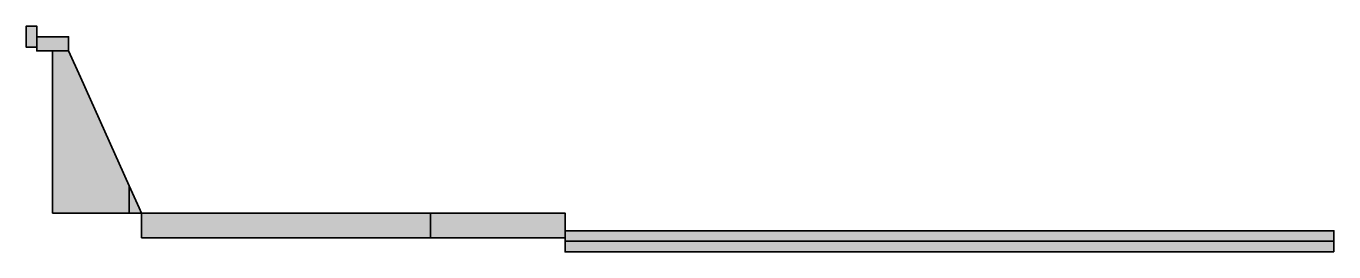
# Model space of a CAD drawing. Header units: millimetres. Extents: x 0 to 135734, y 0 to 59400.
# Drawn here: x 98634 to 135734, y 19400 to 25800 of the extents above; entities that cross this region are included whole.
import ezdxf

# ---------------------------------------------------------------- set-up
doc = ezdxf.new("R2010")
doc.units = ezdxf.units.MM
doc.layers.add('01_切断（構造・壁）', color=7, linetype='Continuous', lineweight=35)

msp = doc.modelspace()

# ---------------------------------------------------------------- hatches: boundary and pattern name
at = {"layer": '01_切断（構造・壁）'}
for points in [[(98934, 25200), (98817, 25200), (98634, 25200), (98634, 25569), (98634, 25800), (98817, 25800), (98934, 25800), (98934, 25434)], [(99835, 25100), (99476, 25100), (98934, 25100), (98934, 25344), (98934, 25500), (99476, 25500), (99835, 25500), (99835, 25262)], [(101559, 20500), (99880, 20500), (99384, 20500), (99384, 21671), (99384, 25100), (99493, 25100), (99835, 25100), (100172, 24353), (101559, 21273), (101559, 21135)], [(101908, 20500), (101828, 20500), (101559, 20500), (101559, 21273), (101840, 20651)], [(110103, 19800), (106697, 19800), (101908, 19800), (101908, 20471), (101908, 20500), (106697, 20500), (110103, 20500), (110103, 20023)], [(113923, 19800), (111690, 19800), (110103, 19800), (110103, 20277), (110103, 20500), (111690, 20500), (113923, 20500), (113923, 20113)], [(135734, 19700), (116464, 19700), (113923, 19700), (113923, 19732), (113923, 20000), (116464, 20000), (135734, 20000), (135734, 19758)], [(135734, 19400), (116464, 19400), (113923, 19400), (113923, 19432), (113923, 19700), (116464, 19700), (135734, 19700), (135734, 19458)]]:
    msp.add_hatch(color=7, dxfattribs=at).paths.add_polyline_path(points)

# ---------------------------------------------------------------- linework, layer by layer
for points in [[(98934, 25200), (98817, 25200), (98634, 25200), (98634, 25569), (98634, 25800), (98817, 25800), (98934, 25800), (98934, 25434), (98934, 25200)], [(99835, 25100), (99476, 25100), (98934, 25100), (98934, 25344), (98934, 25500), (99476, 25500), (99835, 25500), (99835, 25262), (99835, 25100)], [(101559, 20500), (99880, 20500), (99384, 20500), (99384, 21671), (99384, 25100), (99493, 25100), (99835, 25100), (100172, 24353), (101559, 21273), (101559, 21135), (101559, 20500)], [(101908, 20500), (101828, 20500), (101559, 20500), (101559, 21273), (101840, 20651), (101908, 20500)], [(110103, 19800), (106697, 19800), (101908, 19800), (101908, 20471), (101908, 20500), (106697, 20500), (110103, 20500), (110103, 20023), (110103, 19800)], [(113923, 19800), (111690, 19800), (110103, 19800), (110103, 20277), (110103, 20500), (111690, 20500), (113923, 20500), (113923, 20113), (113923, 19800)], [(135734, 19700), (116464, 19700), (113923, 19700), (113923, 19732), (113923, 20000), (116464, 20000), (135734, 20000), (135734, 19758), (135734, 19700)], [(135734, 19400), (116464, 19400), (113923, 19400), (113923, 19432), (113923, 19700), (116464, 19700), (135734, 19700), (135734, 19458), (135734, 19400)]]:
    msp.add_lwpolyline(points, dxfattribs=at)

doc.saveas('drawing.dxf')
